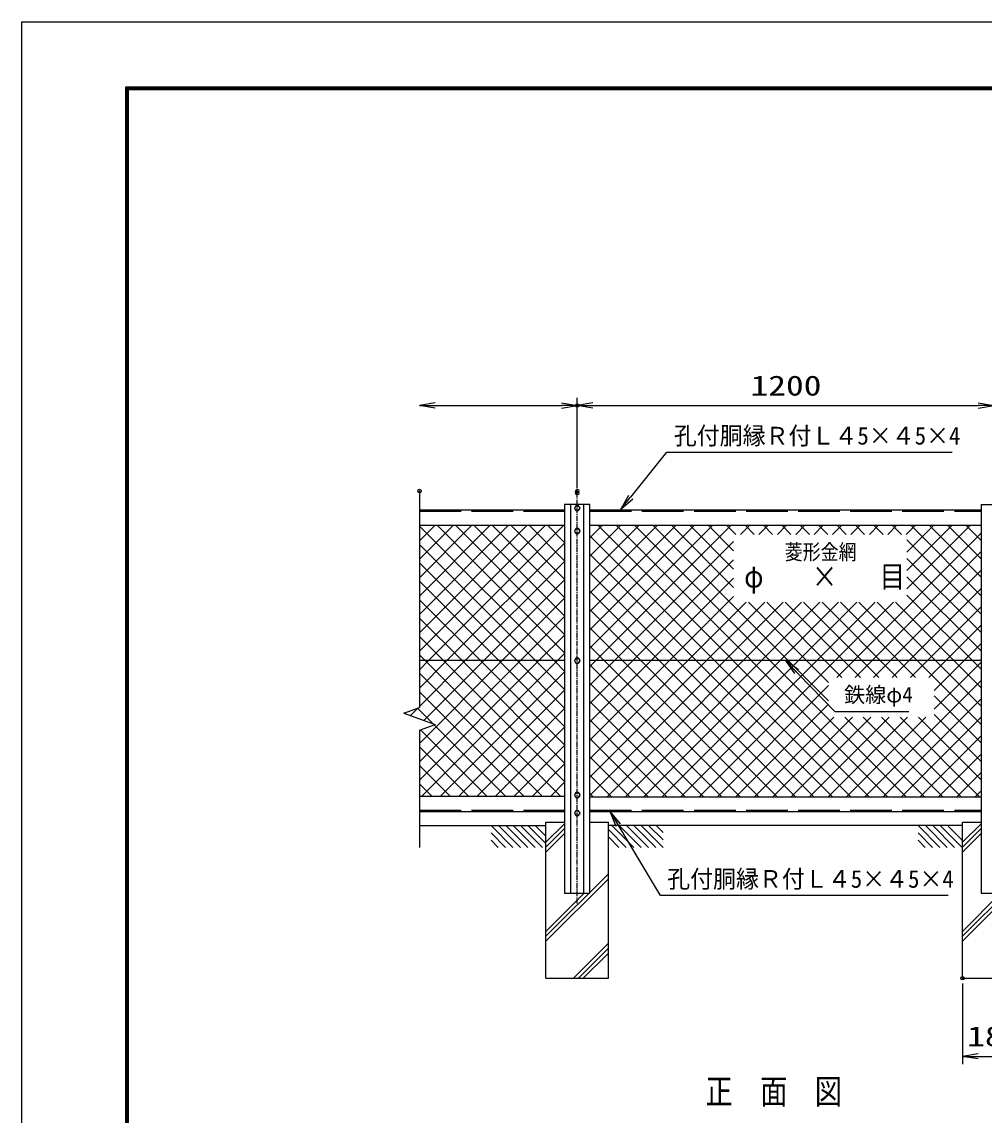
# Model space of a CAD drawing. Units: millimetres, scale not verified. Extents: x -4455 to 4455, y -3150 to 3150.
# Drawn here: x -4455 to -1683, y 0 to 3150 of the extents above; entities that cross this region are included whole.
import ezdxf
from ezdxf.enums import TextEntityAlignment as Align

# ---------------------------------------------------------------- set-up
doc = ezdxf.new("R2010")
doc.units = ezdxf.units.MM
doc.header["$LTSCALE"] = 20
doc.header["$PDMODE"] = 32
doc.header["$PDSIZE"] = 10
doc.linetypes.add('DASHED', pattern=[7.5, 6, -1.5])
doc.linetypes.add('USER1', pattern=[1.125, 0.75, -0.125, 0.125, -0.125])
for name, color, linetype, lineweight in [('0-0_1', 7, 'Continuous', 25), ('0-1_2', 7, 'Continuous', 25), ('0-2_0', 7, 'Continuous', 25), ('0-4_EXTCNT-LMEC0', 4, 'Continuous', 25), ('0-6_WAKU', 7, 'Continuous', 25)]:
    doc.layers.add(name, color=color, linetype=linetype, lineweight=lineweight)
doc.layers.add('0-5_DEFPOINTS', color=7, linetype='Continuous')
doc.styles.add('ＭＳ ゴシック', font='')
doc.styles.get('ＭＳ ゴシック').set_extended_font_data('MS Gothic')

# ---------------------------------------------------------------- blocks, each defined once
blk = doc.blocks.new('DARROWS')
at = {"layer": '0-2_0', "color": 2}
blk.add_line((0, 0), (-19.982, 0), dxfattribs=at)
blk.add_lwpolyline([(-20, -3.333), (0, 0), (-20, 3.333)], dxfattribs=at)
blk = doc.blocks.new('_Open')
at = {"layer": '0-2_0', "color": 2}
blk.add_line((-20, 3.333), (0, 0), dxfattribs=at)
blk.add_lwpolyline([(-20, -3.333), (0, 0), (-20, 0)], dxfattribs=at)
blk = doc.blocks.new('X49')
at = {"layer": '0-2_0', "color": 4}
for p, q in [((39718.6, 86387.6), (47864.4, 94533.4)), ((39718.6, 87448.3), (46803.7, 94533.4)), ((39718.6, 88509), (45743, 94533.4)), ((39718.6, 89569.6), (44682.4, 94533.4)), ((39718.6, 90630.3), (43621.7, 94533.4)), ((39718.6, 91690.9), (42561.1, 94533.4)), ((39718.6, 92751.6), (41500.4, 94533.4)), ((39718.6, 93812.3), (40439.7, 94533.4)), ((55810.4, 78893.4), (40170.4, 94533.4)), ((56871.1, 78893.4), (41231.1, 94533.4)), ((57931.8, 78893.4), (42291.8, 94533.4)), ((53473.3, 84412.5), (43352.4, 94533.4)), ((47996.3, 90950.2), (44413.1, 94533.4)), ((47996.3, 92010.9), (45473.7, 94533.4)), ((47996.3, 93071.5), (46534.4, 94533.4)), ((48121.5, 94006.9), (47595.1, 94533.4)), ((48398.5, 94006.9), (48925, 94533.4)), ((49182.2, 94006.9), (48655.7, 94533.4)), ((49459.2, 94006.9), (49985.7, 94533.4)), ((50242.9, 94006.9), (49716.4, 94533.4)), ((50519.9, 94006.9), (51046.3, 94533.4)), ((51303.5, 94006.9), (50777, 94533.4)), ((51580.5, 94006.9), (52107, 94533.4)), ((52364.2, 94006.9), (51837.7, 94533.4)), ((52641.2, 94006.9), (53167.7, 94533.4)), ((53424.8, 94006.9), (52898.4, 94533.4)), ((53701.8, 94006.9), (54228.3, 94533.4)), ((54485.5, 94006.9), (53959, 94533.4)), ((54762.5, 94006.9), (55289, 94533.4)), ((55546.2, 94006.9), (55019.7, 94533.4)), ((55823.2, 94006.9), (56349.6, 94533.4)), ((56606.8, 94006.9), (56080.3, 94533.4)), ((56883.8, 94006.9), (57410.3, 94533.4)), ((57667.5, 94006.9), (57141, 94533.4)), ((57944.5, 94006.9), (58471, 94533.4)), ((57987.3, 92989.1), (59531.6, 94533.4)), ((57987.3, 91928.5), (60592.3, 94533.4)), ((57987.3, 90867.8), (61652.9, 94533.4)), ((62258.6, 90476.5), (58201.7, 94533.4)), ((62258.6, 91537.2), (59262.3, 94533.4)), ((62258.6, 92597.8), (60323, 94533.4)), ((62258.6, 93658.5), (61383.6, 94533.4)), ((54749.8, 78893.4), (39718.6, 93924.6)), ((53944.2, 85764), (62258.6, 94078.4)), ((39718.6, 85327), (47996.3, 93604.7)), ((62258.6, 89415.8), (57987.3, 93687.1)), ((53689.1, 78893.4), (39718.6, 92863.9)), ((55004.9, 85764), (62258.6, 93017.7)), ((62258.6, 88355.2), (57987.3, 92626.4)), ((39718.6, 84266.3), (47996.3, 92544)), ((52628.5, 78893.4), (39718.6, 91803.3)), ((39718.6, 83205.7), (47996.3, 91483.3)), ((56065.6, 85764), (62258.6, 91957.1)), ((62258.6, 87294.5), (57987.3, 91565.8)), ((51567.8, 78893.4), (39718.6, 90742.6)), ((57126.2, 85764), (62258.6, 90896.4)), ((39718.6, 82145), (47996.3, 90422.7)), ((39718.6, 78963), (50851.6, 90096.1)), ((39718.6, 80023.7), (49791, 90096.1)), ((39718.6, 81084.3), (48730.3, 90096.1)), ((40709.6, 78893.4), (51912.3, 90096.1)), ((41770.3, 78893.4), (52973, 90096.1)), ((42831, 78893.4), (54033.6, 90096.1)), ((43891.6, 78893.4), (55094.3, 90096.1)), ((44952.3, 78893.4), (56154.9, 90096.1)), ((46012.9, 78893.4), (57215.6, 90096.1)), ((53473.3, 85473.2), (48850.4, 90096.1)), ((54243.1, 85764), (49911.1, 90096.1)), ((55303.8, 85764), (50971.7, 90096.1)), ((56364.4, 85764), (52032.4, 90096.1)), ((57425.1, 85764), (53093.1, 90096.1)), ((58485.7, 85764), (54153.7, 90096.1)), ((59546.4, 85764), (55214.4, 90096.1)), ((62258.6, 84112.5), (56275, 90096.1)), ((62258.6, 85173.2), (57335.7, 90096.1)), ((62258.6, 86233.9), (57987.3, 90505.1)), ((50507.1, 78893.4), (39718.6, 89681.9)), ((58186.9, 85764), (62258.6, 89835.7)), ((49446.5, 78893.4), (39718.6, 88621.3)), ((59247.5, 85764), (62258.6, 88775.1)), ((59552.2, 85008), (62258.6, 87714.4)), ((48385.8, 78893.4), (39718.6, 87560.6)), ((47325.2, 78893.4), (39718.6, 86500)), ((59552.2, 83947.4), (62258.6, 86653.7)), ((62258.6, 83051.9), (59552.2, 85758.3)), ((46264.5, 78893.4), (39718.6, 85439.3)), ((47073.6, 78893.4), (53473.3, 85293.1)), ((55558.9, 78893.4), (62258.6, 85593.1)), ((56619.5, 78893.4), (62258.6, 84532.4)), ((62258.6, 81991.2), (59552.2, 84697.6)), ((45203.8, 78893.4), (39718.6, 84378.6)), ((48134.3, 78893.4), (53473.3, 84232.4)), ((44143.2, 78893.4), (39718.6, 83318)), ((49194.9, 78893.4), (53779.2, 83477.7)), ((50255.6, 78893.4), (54839.9, 83477.7)), ((51316.2, 78893.4), (55900.5, 83477.7)), ((52376.9, 78893.4), (56961.2, 83477.7)), ((53437.6, 78893.4), (58021.9, 83477.7)), ((58992.4, 78893.4), (54408.1, 83477.7)), ((54498.2, 78893.4), (59082.5, 83477.7)), ((60053.1, 78893.4), (55468.8, 83477.7)), ((61113.7, 78893.4), (56529.4, 83477.7)), ((62174.4, 78893.4), (57590.1, 83477.7)), ((57680.2, 78893.4), (62258.6, 83471.8)), ((62258.6, 79869.9), (58650.8, 83477.7)), ((62258.6, 80930.6), (59552.2, 83636.9)), ((43082.5, 78893.4), (39718.6, 82257.3)), ((58740.9, 78893.4), (62258.6, 82411.1)), ((59801.5, 78893.4), (62258.6, 81350.4)), ((42021.9, 78893.4), (39718.6, 81196.7)), ((40961.2, 78893.4), (39718.6, 80136)), ((60862.2, 78893.4), (62258.6, 80289.8)), ((39900.5, 78893.4), (39718.6, 79075.3)), ((61922.8, 78893.4), (62258.6, 79229.1))]:
    blk.add_line(p, q, dxfattribs=at)

msp = doc.modelspace()

# ---------------------------------------------------------------- linework, layer by layer
at = {"layer": '0-0_1', "color": 4}
for p, q in [((-3309.6, 1798.25), (-3309.6, 1729.9)), ((-3309.6, 1729.9), (-3309.6, 1174.84)), ((-3354.6, 1158.46), (-3309.6, 1174.84)), ((-3354.6, 1158.46), (-3264.6, 1125.71)), ((-3309.6, 1109.33), (-3264.6, 1125.71)), ((-3309.6, 1109.33), (-3309.6, 885.85)), ((-3309.6, 885.85), (-3309.6, 771.67)), ((-3103, 834.54), (-3040.13, 771.67)), ((-3081.79, 834.54), (-3018.92, 771.67)), ((-3060.58, 834.54), (-2997.71, 771.67)), ((-3039.36, 834.54), (-2976.49, 771.67)), ((-3018.15, 834.54), (-2955.28, 771.67)), ((-2996.94, 834.54), (-2945.08, 782.69)), ((-2975.72, 834.54), (-2945.08, 803.9)), ((-2891.48, 839.8), (-2945.08, 786.19)), ((-2891.48, 825.65), (-2945.08, 772.05)), ((-2765.08, 823.13), (-2713.63, 771.67)), ((-2755.28, 834.54), (-2692.41, 771.67)), ((-2734.07, 834.54), (-2671.2, 771.67)), ((-2712.86, 834.54), (-2649.99, 771.67)), ((-2691.65, 834.54), (-2628.77, 771.67)), ((-2670.43, 834.54), (-2607.56, 771.67)), ((-2649.22, 834.54), (-2607.56, 792.88)), ((-2628, 834.54), (-2607.56, 814.1)), ((-1873, 834.54), (-1810.13, 771.67)), ((-1851.79, 834.54), (-1788.92, 771.67)), ((-1830.58, 834.54), (-1767.71, 771.67)), ((-1809.36, 834.54), (-1746.49, 771.67)), ((-1786.04, 832.41), (-1744.38, 790.76)), ((-1691.48, 839.8), (-1745.08, 786.19)), ((-1691.48, 825.65), (-1745.08, 772.05)), ((-3103, 813.33), (-3061.35, 771.67)), ((-3103, 792.12), (-3082.56, 771.67)), ((-2891.48, 811.51), (-2945.08, 757.9)), ((-2765.08, 801.92), (-2734.84, 771.67)), ((-1873, 813.33), (-1831.35, 771.67)), ((-1691.48, 811.51), (-1745.08, 757.9)), ((-2945.08, 515.54), (-2765.08, 695.54)), ((-1745.08, 515.54), (-1565.08, 695.54)), ((-2945.08, 501.4), (-2765.08, 681.4)), ((-1745.08, 501.4), (-1565.08, 681.4)), ((-2945.08, 529.69), (-2835.23, 639.54)), ((-1745.08, 529.69), (-1635.23, 639.54)), ((-2865.87, 394.54), (-2765.08, 495.33)), ((-2851.72, 394.54), (-2765.08, 481.18)), ((-2837.58, 394.54), (-2765.08, 467.04))]:
    msp.add_line(p, q, dxfattribs=at)
at = {"layer": '0-0_1', "color": 4, "linetype": 'USER1'}
msp.add_line((-2854.98, 609.54), (-2854.98, 1791.86), dxfattribs=at)
at = {"layer": '0-0_1'}
for p, q in [((-3309.6, 1744.54), (-2891.48, 1744.54)), ((-2891.48, 1759.54), (-2891.48, 639.54)), ((-2818.48, 1759.54), (-2891.48, 1759.54)), ((-2873.98, 1759.54), (-2873.98, 639.54)), ((-2835.98, 639.54), (-2835.98, 1759.54)), ((-2818.48, 639.54), (-2818.48, 1759.54)), ((-2818.48, 1744.54), (-1691.48, 1744.54)), ((-1691.48, 1759.54), (-1691.48, 639.54)), ((-3309.6, 1699.54), (-2891.48, 1699.54)), ((-2818.48, 1699.54), (-1691.48, 1699.54)), ((-2891.48, 1309.54), (-3309.6, 1309.54)), ((-1691.48, 1309.54), (-2818.48, 1309.54)), ((-3309.6, 919.54), (-2891.48, 919.54)), ((-2818.48, 917.54), (-1691.48, 917.54)), ((-3309.6, 874.54), (-2891.48, 874.54)), ((-2818.48, 874.54), (-1691.48, 874.54)), ((-3309.6, 834.54), (-2945.08, 834.54)), ((-3105.28, 834.54), (-2955.28, 834.54)), ((-2945.08, 394.54), (-2945.08, 844.54)), ((-2945.08, 844.54), (-2891.48, 844.54)), ((-2818.48, 844.54), (-2765.08, 844.54)), ((-2765.08, 394.54), (-2765.08, 844.54)), ((-1744.87, 834.54), (-2765.08, 834.54)), ((-1745.08, 844.54), (-1691.48, 844.54)), ((-1745.08, 394.54), (-1745.08, 844.54)), ((-2891.48, 639.54), (-2818.48, 639.54)), ((-1691.48, 639.54), (-1618.48, 639.54)), ((-2945.08, 394.54), (-2765.08, 394.54)), ((-1745.08, 394.54), (-1565.08, 394.54))]:
    msp.add_line(p, q, dxfattribs=at)
at = {"layer": '0-0_1', "linetype": 'DASHED'}
for p, q in [((-3309.6, 1740.54), (-2891.48, 1740.54)), ((-2818.48, 1740.54), (-1691.48, 1740.54)), ((-3309.6, 878.54), (-2891.48, 878.54)), ((-2818.48, 878.54), (-1691.48, 878.54)), ((-1873, 792.12), (-1852.56, 771.67))]:
    msp.add_line(p, q, dxfattribs=at)
at = {"layer": '0-1_2'}
for p, q in [((-2858.98, 1689.97), (-2862.98, 1683.04)), ((-2862.98, 1683.04), (-2858.98, 1676.11)), ((-2850.98, 1689.97), (-2858.98, 1689.97)), ((-2858.98, 1676.11), (-2850.98, 1676.11)), ((-2846.98, 1683.04), (-2850.98, 1689.97)), ((-2850.98, 1676.11), (-2846.98, 1683.04)), ((-2858.98, 929.47), (-2862.98, 922.54)), ((-2862.98, 922.54), (-2858.98, 915.61)), ((-2850.98, 929.47), (-2858.98, 929.47)), ((-2858.98, 915.61), (-2850.98, 915.61)), ((-2846.98, 922.54), (-2850.98, 929.47)), ((-2850.98, 915.61), (-2846.98, 922.54))]:
    msp.add_line(p, q, dxfattribs=at)
for points in [[(-2846.98, 1749.04), (-2850.98, 1755.97), (-2858.98, 1755.97), (-2862.98, 1749.04), (-2858.98, 1742.11), (-2850.98, 1742.11)], [(-2846.98, 1309.54), (-2850.98, 1316.47), (-2858.98, 1316.47), (-2862.98, 1309.54), (-2858.98, 1302.61), (-2850.98, 1302.61)], [(-2846.98, 870.04), (-2850.98, 876.97), (-2858.98, 876.97), (-2862.98, 870.04), (-2858.98, 863.11), (-2850.98, 863.11)]]:
    msp.add_lwpolyline(points, close=True, dxfattribs=at)
for centre in [(-2854.98, 1749.04), (-2854.98, 1683.04), (-2854.98, 1309.54), (-2854.98, 922.54), (-2854.98, 870.04)]:
    msp.add_circle(centre, 6.93, dxfattribs=at)
at = {"layer": '0-2_0', "color": 1}
for p, q in [((-2854.98, 1806.86), (-2854.98, 2067.04)), ((-2854.98, 1813.25), (-2854.98, 2067.04)), ((-1745.08, 379.54), (-1745.08, 147.04))]:
    msp.add_line(p, q, dxfattribs=at)
at = {"layer": '0-2_0', "color": 2}
for p, q in [((-3264.6, 2044.54), (-2899.98, 2044.54)), ((-2809.98, 2044.54), (-1699.98, 2044.54)), ((-1700.08, 169.54), (-1610.08, 169.54))]:
    msp.add_line(p, q, dxfattribs=at)
at = {"layer": '0-2_0'}
msp.add_line((-1691.48, 1759.54), (-1618.48, 1759.54), dxfattribs=at)
for points in [[(-1899.98, 1161.88), (-2111.78, 1161.88), (-2252.87, 1307.41)], [(-1786.41, 632.87), (-2615.48, 632.87), (-2758.27, 871.97)]]:
    msp.add_lwpolyline(points, dxfattribs=at)
at = {"layer": '0-4_EXTCNT-LMEC0'}
for p, q in [((-3309.6, 1654.67), (-3264.73, 1699.54)), ((-3309.6, 1601.64), (-3211.7, 1699.54)), ((-3309.6, 1548.61), (-3158.67, 1699.54)), ((-3309.6, 1495.57), (-3105.64, 1699.54)), ((-3309.6, 1442.54), (-3052.6, 1699.54)), ((-3309.6, 1389.51), (-2999.57, 1699.54)), ((-3309.6, 1336.47), (-2946.54, 1699.54)), ((-2921.81, 1309.54), (-3309.6, 1697.33)), ((-2891.48, 1332.24), (-3258.78, 1699.54)), ((-2891.48, 1385.27), (-3205.75, 1699.54)), ((-2891.48, 1438.31), (-3152.71, 1699.54)), ((-2891.48, 1491.34), (-3099.68, 1699.54)), ((-2891.48, 1544.37), (-3046.65, 1699.54)), ((-2891.48, 1597.41), (-2993.62, 1699.54)), ((-2891.48, 1650.44), (-2940.58, 1699.54)), ((-2974.85, 1309.54), (-3309.6, 1644.3)), ((-3027.88, 1309.54), (-3309.6, 1591.27)), ((-3080.91, 1309.54), (-3309.6, 1538.24)), ((-3133.95, 1309.54), (-3309.6, 1485.2)), ((-3071.37, 1309.54), (-2891.48, 1489.44)), ((-3186.98, 1309.54), (-3309.6, 1432.17)), ((-3018.34, 1309.54), (-2891.48, 1436.4)), ((-3240.01, 1309.54), (-3309.6, 1379.14)), ((-2965.31, 1309.54), (-2891.48, 1383.37)), ((-3309.6, 1071.31), (-3071.37, 1309.54)), ((-3309.6, 1018.28), (-3018.34, 1309.54)), ((-3309.6, 965.24), (-2965.31, 1309.54)), ((-2891.48, 961.01), (-3240.01, 1309.54)), ((-2891.48, 1014.04), (-3186.98, 1309.54)), ((-2891.48, 1067.08), (-3133.95, 1309.54)), ((-2891.48, 1120.11), (-3080.91, 1309.54)), ((-2891.48, 1173.14), (-3027.88, 1309.54)), ((-2891.48, 1226.17), (-2974.85, 1309.54)), ((-2891.48, 1279.21), (-2921.81, 1309.54)), ((-2956.08, 919.54), (-3309.6, 1273.07)), ((-3249.24, 919.54), (-2891.48, 1277.31)), ((-3009.11, 919.54), (-3309.6, 1220.04)), ((-3196.21, 919.54), (-2891.48, 1224.27)), ((-3335.48, 1151.5), (-3313.59, 1173.39)), ((-3270.42, 1127.82), (-3315.35, 1172.75)), ((-3143.17, 919.54), (-2891.48, 1171.24)), ((-3353.81, 1158.17), (-3354.23, 1158.6)), ((-3115.18, 919.54), (-3306.2, 1110.57)), ((-3062.14, 919.54), (-3267.32, 1124.72)), ((-3090.14, 919.54), (-2891.48, 1118.21)), ((-3168.21, 919.54), (-3309.6, 1060.94)), ((-3037.11, 919.54), (-2891.48, 1065.17)), ((-2984.07, 919.54), (-2891.48, 1012.14)), ((-3221.24, 919.54), (-3309.6, 1007.91)), ((-3274.28, 919.54), (-3309.6, 954.87)), ((-2931.04, 919.54), (-2891.48, 959.11))]:
    msp.add_line(p, q, dxfattribs=at)
at = {"layer": '0-4_EXTCNT-LMEC0', "color": 2}
msp.add_lwpolyline([(-2701.06, 1780.82), (-2596.41, 1909.87), (-1774.87, 1909.87)], dxfattribs=at)
at = {"layer": '0-4_EXTCNT-LMEC0'}
for points in [[(-3309.6, 1283.44), (-3283.5, 1309.54), (-2893.5, 1699.54)], [(-3309.6, 1230.41), (-3230.47, 1309.54), (-2891.48, 1648.54)], [(-3309.6, 1177.38), (-3177.44, 1309.54), (-2891.48, 1595.5)], [(-3296.6, 1137.35), (-3124.4, 1309.54), (-2891.48, 1542.47)], [(-2903.04, 919.54), (-3293.04, 1309.54), (-3309.6, 1326.1)], [(-3302.27, 919.54), (-2912.27, 1309.54), (-2891.48, 1330.34)]]:
    msp.add_lwpolyline(points, dxfattribs=at)
at = {"layer": '0-5_DEFPOINTS'}
for p in [(-2854.98, 2044.54), (-3309.6, 1798.25), (-2854.98, 1798.25), (-2854.98, 1791.86), (-1745.08, 394.54)]:
    msp.add_point(p, dxfattribs=at)
at = {"layer": '0-6_WAKU', "color": 3}
msp.add_lwpolyline([(-4455, 3150), (4455, 3150), (4455, -3150), (-4455, -3150)], close=True, dxfattribs=at)
at = {"layer": '0-6_WAKU'}
for points in [[(-4155, 2962.5), (4155, 2962.5), (4155, -2962.5), (-4155, -2962.5)], [(-4153.13, 2960.62), (4153.12, 2960.62), (4153.12, -2960.63), (-4153.13, -2960.63)], [(-4151.25, 2958.75), (4151.25, 2958.75), (4151.25, -2958.75), (-4151.25, -2958.75)], [(-4149.38, 2956.87), (4149.37, 2956.87), (4149.37, -2956.88), (-4149.38, -2956.88)], [(-4147.5, 2955), (4147.5, 2955), (4147.5, -2955), (-4147.5, -2955)]]:
    msp.add_lwpolyline(points, close=True, dxfattribs=at)

# ---------------------------------------------------------------- block references
at = {"layer": '0-2_0', "xscale": 2.25, "yscale": 2.25}
for name, p, rotation in [('_Open', (-3309.6, 2044.54), 180), ('_Open', (-2854.98, 2044.54), 180), ('DARROWS', (-2254.98, 1309.54), 134.71373), ('_Open', (-2759.81, 874.54), 120.84494), ('_Open', (-1745.08, 169.54), 180)]:
    msp.add_blockref(name, p, dxfattribs=dict(at, rotation=rotation))
for p in [(-2854.98, 2044.54), (-1654.98, 2044.54)]:
    msp.add_blockref('_Open', p, dxfattribs=at)
at = {"layer": '0-4_EXTCNT-LMEC0', "xscale": 2.25, "yscale": 2.25, "rotation": 230.95879}
msp.add_blockref('DARROWS', (-2729.41, 1745.87), dxfattribs=at)
at = {"layer": '0-4_EXTCNT-LMEC0', "xscale": 0.05, "yscale": 0.05}
msp.add_blockref('X49', (-4804.41, -3027.13), dxfattribs=at)

# ---------------------------------------------------------------- texts
at = {"layer": '0-0_1', "color": 4, "style": 'ＭＳ ゴシック'}
for s, height, width, p in [('孔付胴縁Ｒ付Ｌ４5×４5×4', 51.02, 0.95, (-2576.8, 1916.85)), ('菱形金網', 44.57, 0.85, (-2256.98, 1587.27)), ('φ', 63.2, 0.85, (-2373.98, 1501.2)), ('×', 63.2, 0.85, (-2178.98, 1501.2)), ('目', 63.2, 0.85, (-1983.98, 1501.2)), ('孔付胴縁Ｒ付Ｌ４5×４5×4', 51.02, 0.95, (-2595.88, 639.85))]:
    msp.add_text(s, height=height, dxfattribs=dict(at, width=width)).set_placement(p, align=Align.BOTTOM_LEFT)
msp.add_text('鉄線φ4', height=44.57, dxfattribs=at).set_placement((-2086.28, 1175.81), align=Align.BOTTOM_LEFT)
at = {"layer": '0-2_0', "color": 3, "style": 'ＭＳ ゴシック', "width": 1.3}
for s, p in [('1200', (-2355.76, 2055.94)), ('180', (-1731.58, 180.94))]:
    msp.add_text(s, height=57.77, dxfattribs=at).set_placement(p, align=Align.BOTTOM_LEFT)
at = {"layer": '0-4_EXTCNT-LMEC0', "style": 'ＭＳ ゴシック', "width": 0.8}
msp.add_text('正\u3000面\u3000図', height=72.16, dxfattribs=at).set_placement((-2485.66, 10.52), align=Align.BOTTOM_LEFT)

doc.saveas('drawing.dxf')
